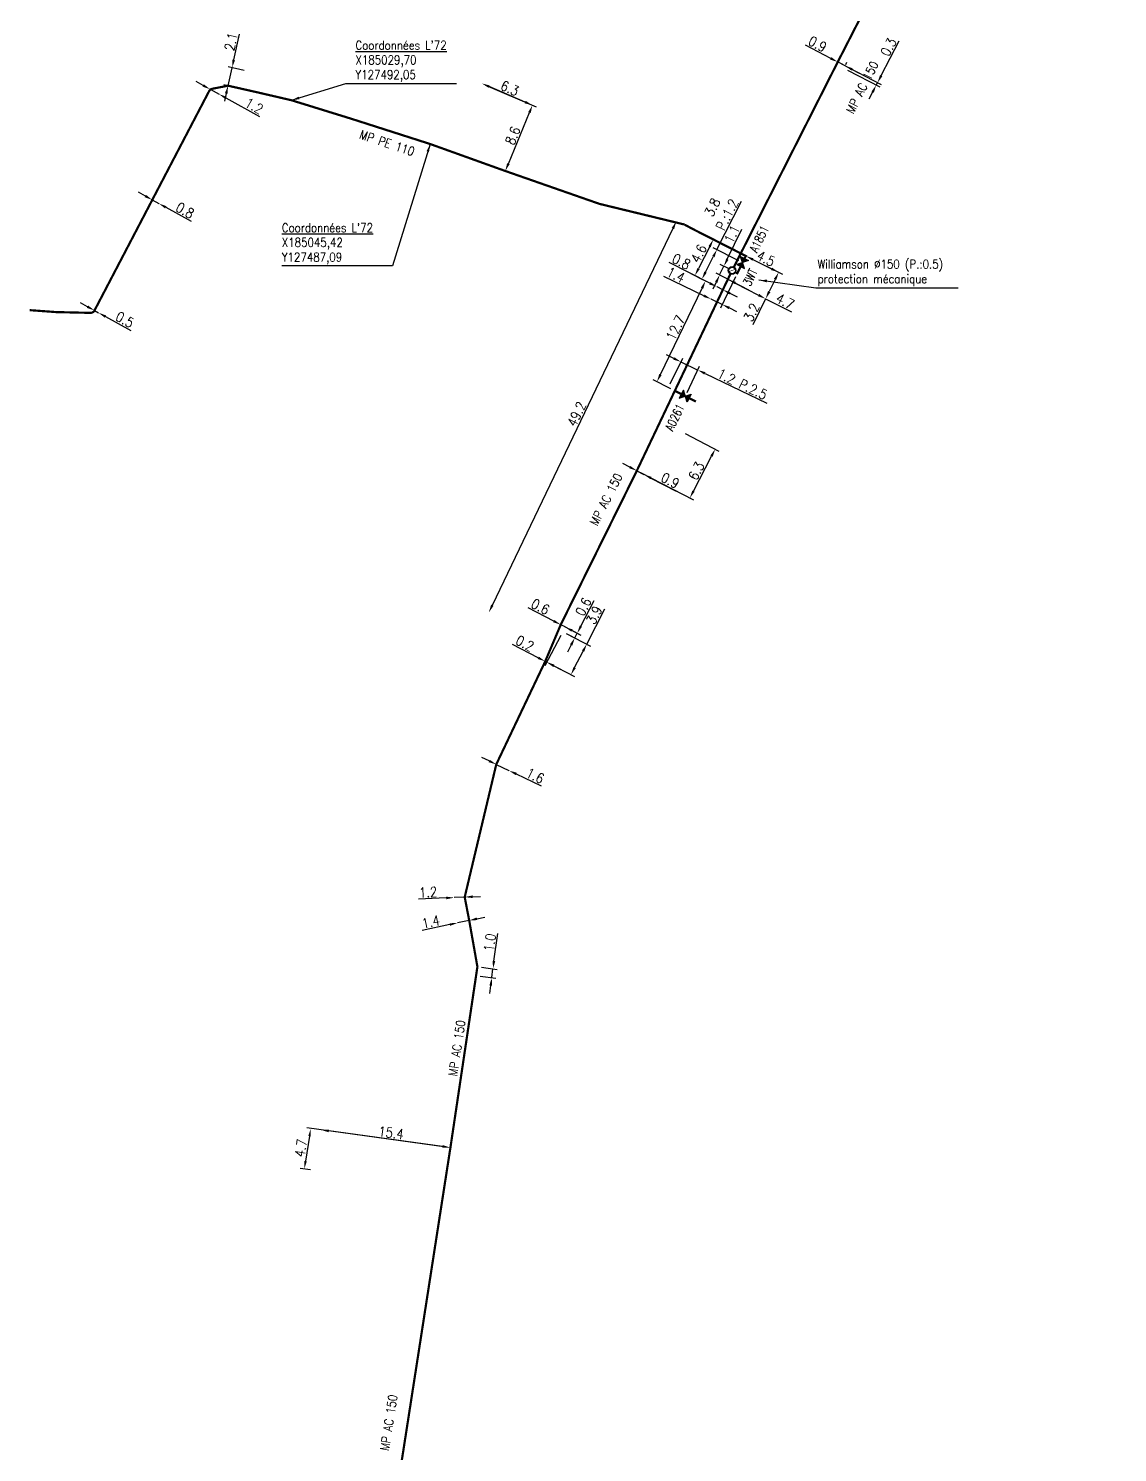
# Model space of a CAD drawing. Header units: millimetres. Extents: x 185000 to 186005, y 127000 to 128000.
# Drawn here: x 184999.9 to 185123.4, y 127338.7 to 127500.2 of the extents above; entities that cross this region are included whole.
import ezdxf
from ezdxf.enums import TextEntityAlignment as Align

# ---------------------------------------------------------------- set-up
doc = ezdxf.new("R2010")
doc.units = ezdxf.units.MM
doc.header["$PDMODE"] = 34
doc.layers.get('0').update_dxf_attribs({"linetype": 'CONTINUOUS'})
doc.layers.get('DEFPOINTS').update_dxf_attribs({"linetype": 'CONTINUOUS'})
for name, color, linetype in [('G_120', 4, 'CONTINUOUS'), ('G_300', 7, 'CONTINUOUS'), ('G_330', 7, 'CONTINUOUS')]:
    doc.layers.add(name, color=color, linetype=linetype)
doc.styles.add('G_ROMANS', font='ROMANS.SHX', dxfattribs={"width": 0.75})
doc.styles.get("Standard").update_dxf_attribs({"font": 'romans.shx', "width": 0.85})
doc.linetypes.add('G_TYPB_AP', pattern='A,5,-0.3,["o",Standard,S=1.5,R=0,X=0,Y=-0.5],-1.65', length=6.95)
doc.linetypes.add('G_TYPB_PE', pattern='A,5,-0.3,["o",Standard,S=1.5,R=0,X=0,Y=-0.5],-1.65', length=6.95)
doc.dimstyles.get("Standard").update_dxf_attribs({"dimtxt": 1.5, "dimasz": 1.2, "dimexe": 0.625, "dimexo": 0.625, "dimgap": 0.25, "dimtad": 1, "dimdec": 1, "dimzin": 0, "dimdsep": 46, "dimtxsty": 'Standard', "dimcen": -0.5, "dimadec": 0, "dimazin": 0, "dimtfac": 1, "dimtdec": 1, "dimtmove": 0, "dimatfit": 3, "dimfxl": 0, "dimtolj": 1, "dimtzin": 0, "dimarcsym": 0})

# ---------------------------------------------------------------- blocks, each defined once
blk = doc.blocks.new('*D247')
at = {"layer": 'DEFPOINTS', "color": 0, "linetype": 'Continuous', "transparency": 16777216}
for p in [(185007.36, 127468.21), (185007.82, 127467.95), (185007.82, 127467.95)]:
    blk.add_point(p, dxfattribs=at)
at = {"layer": 'G_120', "color": 0, "linetype": 'Continuous', "lineweight": -2, "transparency": 16777216}
for p, q in [((185006.57, 127468.64), (185005.78, 127469.08)), ((185007.36, 127468.21), (185007.82, 127467.95)), ((185008.6, 127467.52), (185011.48, 127465.93))]:
    blk.add_line(p, q, dxfattribs=at)
at = {"layer": 'G_120', "color": 0, "linetype": 'Continuous', "transparency": 16777216}
for points in [[(185006.64, 127468.77), (185006.5, 127468.51), (185007.36, 127468.21)], [(185008.68, 127467.65), (185008.53, 127467.39), (185007.82, 127467.95)]]:
    blk.add_solid(points, dxfattribs=at)
at = {"layer": 'G_120', "color": 0, "linetype": 'Continuous', "transparency": 16777216, "insert": (185010.8, 127467.17), "char_height": 1.125, "attachment_point": 5, "rotation": 331.1256}
blk.add_mtext('\\A1;0.5', dxfattribs=at)
blk = doc.blocks.new('*D248')
at = {"layer": 'DEFPOINTS', "color": 0, "linetype": 'Continuous', "transparency": 16777216}
for p in [(185020.47, 127493.3), (185021.49, 127492.74), (185021.49, 127492.74)]:
    blk.add_point(p, dxfattribs=at)
at = {"layer": 'G_120', "color": 0, "linetype": 'Continuous', "lineweight": -2, "transparency": 16777216}
for p, q in [((185019.68, 127493.73), (185018.9, 127494.17)), ((185020.47, 127493.3), (185021.49, 127492.74)), ((185022.27, 127492.31), (185026.08, 127490.21))]:
    blk.add_line(p, q, dxfattribs=at)
at = {"layer": 'G_120', "color": 0, "linetype": 'Continuous', "transparency": 16777216}
for points in [[(185019.76, 127493.86), (185019.61, 127493.6), (185020.47, 127493.3)], [(185022.35, 127492.44), (185022.2, 127492.17), (185021.49, 127492.74)]]:
    blk.add_solid(points, dxfattribs=at)
at = {"layer": 'G_120', "color": 0, "linetype": 'Continuous', "transparency": 16777216, "insert": (185025.46, 127491.41), "char_height": 1.125, "attachment_point": 5, "rotation": 331.1256}
blk.add_mtext('\\A1;1.2', dxfattribs=at)
blk = doc.blocks.new('*D249')
at = {"layer": 'DEFPOINTS', "color": 0, "linetype": 'Continuous', "transparency": 16777216}
for p in [(185013.91, 127480.75), (185014.65, 127480.35), (185014.65, 127480.35)]:
    blk.add_point(p, dxfattribs=at)
at = {"layer": 'G_120', "color": 0, "linetype": 'Continuous', "lineweight": -2, "transparency": 16777216}
for p, q in [((185013.13, 127481.19), (185012.34, 127481.62)), ((185013.91, 127480.75), (185014.65, 127480.35)), ((185015.44, 127479.91), (185018.31, 127478.33))]:
    blk.add_line(p, q, dxfattribs=at)
at = {"layer": 'G_120', "color": 0, "linetype": 'Continuous', "transparency": 16777216}
for points in [[(185013.2, 127481.32), (185013.05, 127481.06), (185013.91, 127480.75)], [(185015.51, 127480.04), (185015.37, 127479.78), (185014.65, 127480.35)]]:
    blk.add_solid(points, dxfattribs=at)
at = {"layer": 'G_120', "color": 0, "linetype": 'Continuous', "transparency": 16777216, "insert": (185017.63, 127479.56), "char_height": 1.125, "attachment_point": 5, "rotation": 331.1256}
blk.add_mtext('\\A1;0.8', dxfattribs=at)
blk = doc.blocks.new('*D250')
at = {"layer": 'DEFPOINTS', "color": 0, "linetype": 'Continuous', "transparency": 16777216}
for p in [(185073.91, 127454.47), (185077.74, 127452.49), (185068.86, 127450.04)]:
    blk.add_point(p, dxfattribs=at)
at = {"layer": 'G_120', "color": 0, "linetype": 'Continuous', "lineweight": -2, "transparency": 16777216}
for p, q in [((185074.32, 127454.25), (185078.15, 127452.27)), ((185075.28, 127447.73), (185077.32, 127451.69)), ((185069.28, 127449.82), (185075.28, 127446.72))]:
    blk.add_line(p, q, dxfattribs=at)
at = {"layer": 'G_120', "color": 0, "linetype": 'Continuous', "transparency": 16777216}
for points in [[(185077.19, 127451.76), (185077.46, 127451.62), (185077.74, 127452.49)], [(185075.15, 127447.8), (185075.41, 127447.67), (185074.87, 127446.94)]]:
    blk.add_solid(points, dxfattribs=at)
at = {"layer": 'G_120', "color": 0, "linetype": 'Continuous', "transparency": 16777216, "insert": (185075.61, 127450.01), "char_height": 1.125, "attachment_point": 5, "rotation": 62.6708}
blk.add_mtext('\\A1;6.3', dxfattribs=at)
blk = doc.blocks.new('*D251')
at = {"layer": 'DEFPOINTS', "color": 0, "linetype": 'Continuous', "transparency": 16777216}
for p in [(185068.86, 127450.04), (185069.66, 127449.62), (185069.66, 127449.62)]:
    blk.add_point(p, dxfattribs=at)
at = {"layer": 'G_120', "color": 0, "linetype": 'Continuous', "lineweight": -2, "transparency": 16777216}
for p, q in [((185068.06, 127450.45), (185067.26, 127450.86)), ((185068.86, 127450.04), (185069.66, 127449.62)), ((185070.46, 127449.21), (185073.33, 127447.73))]:
    blk.add_line(p, q, dxfattribs=at)
at = {"layer": 'G_120', "color": 0, "linetype": 'Continuous', "transparency": 16777216}
for points in [[(185068.13, 127450.58), (185067.99, 127450.32), (185068.86, 127450.04)], [(185070.53, 127449.34), (185070.39, 127449.08), (185069.66, 127449.62)]]:
    blk.add_solid(points, dxfattribs=at)
at = {"layer": 'G_120', "color": 0, "linetype": 'Continuous', "transparency": 16777216, "insert": (185072.64, 127448.93), "char_height": 1.125, "attachment_point": 5, "rotation": 332.6708}
blk.add_mtext('\\A1;0.9', dxfattribs=at)
blk = doc.blocks.new('*D252')
at = {"layer": 'DEFPOINTS', "color": 0, "linetype": 'Continuous', "transparency": 16777216}
for p in [(185060.23, 127432.58), (185060.44, 127431.79), (185061.82, 127431.08)]:
    blk.add_point(p, dxfattribs=at)
at = {"layer": 'G_120', "color": 0, "linetype": 'Continuous', "lineweight": -2, "transparency": 16777216}
for p, q in [((185062.51, 127432.41), (185064.01, 127435.33)), ((185060.65, 127432.36), (185062.51, 127431.4)), ((185060.86, 127431.58), (185062.24, 127430.86)), ((185061.41, 127430.28), (185060.99, 127429.48)), ((185061.82, 127431.08), (185062.1, 127431.61))]:
    blk.add_line(p, q, dxfattribs=at)
at = {"layer": 'G_120', "color": 0, "linetype": 'Continuous', "transparency": 16777216}
for points in [[(185062.38, 127432.48), (185062.64, 127432.34), (185062.1, 127431.61)], [(185061.27, 127430.35), (185061.54, 127430.21), (185061.82, 127431.08)]]:
    blk.add_solid(points, dxfattribs=at)
at = {"layer": 'G_120', "color": 0, "linetype": 'Continuous', "transparency": 16777216, "insert": (185062.8, 127434.61), "char_height": 1.125, "attachment_point": 5, "rotation": 62.6648}
blk.add_mtext('\\A1;0.6', dxfattribs=at)
blk = doc.blocks.new('*D253')
at = {"layer": 'DEFPOINTS', "color": 0, "linetype": 'Continuous', "transparency": 16777216}
for p in [(185060.23, 127432.58), (185060.72, 127432.32), (185060.72, 127432.32)]:
    blk.add_point(p, dxfattribs=at)
at = {"layer": 'G_120', "color": 0, "linetype": 'Continuous', "lineweight": -2, "transparency": 16777216}
for p, q in [((185059.43, 127432.99), (185056.52, 127434.5)), ((185060.72, 127432.32), (185060.23, 127432.58)), ((185061.52, 127431.91), (185062.32, 127431.5))]:
    blk.add_line(p, q, dxfattribs=at)
at = {"layer": 'G_120', "color": 0, "linetype": 'Continuous', "transparency": 16777216}
for points in [[(185059.5, 127433.12), (185059.36, 127432.86), (185060.23, 127432.58)], [(185061.59, 127432.04), (185061.45, 127431.78), (185060.72, 127432.32)]]:
    blk.add_solid(points, dxfattribs=at)
at = {"layer": 'G_120', "color": 0, "linetype": 'Continuous', "transparency": 16777216, "insert": (185057.92, 127434.62), "char_height": 1.125, "attachment_point": 5, "rotation": 332.6648}
blk.add_mtext('\\A1;0.6', dxfattribs=at)
blk = doc.blocks.new('*D254')
at = {"layer": 'DEFPOINTS', "color": 0, "linetype": 'Continuous', "transparency": 16777216}
for p in [(185024.77, 127495.33), (185022.5, 127493.7), (185024.32, 127493.29)]:
    blk.add_point(p, dxfattribs=at)
at = {"layer": 'G_120', "color": 0, "linetype": 'Continuous', "lineweight": -2, "transparency": 16777216}
for p, q in [((185023.15, 127496.62), (185023.81, 127499.55)), ((185024.32, 127495.44), (185022.5, 127495.85)), ((185022.5, 127493.7), (185022.96, 127495.74)), ((185023.86, 127493.39), (185022.04, 127493.8)), ((185022.3, 127492.82), (185022.1, 127491.94))]:
    blk.add_line(p, q, dxfattribs=at)
at = {"layer": 'G_120', "color": 0, "linetype": 'Continuous', "transparency": 16777216}
for points in [[(185023.01, 127496.65), (185023.3, 127496.59), (185022.96, 127495.74)], [(185022.15, 127492.85), (185022.45, 127492.79), (185022.5, 127493.7)]]:
    blk.add_solid(points, dxfattribs=at)
at = {"layer": 'G_120', "color": 0, "linetype": 'Continuous', "transparency": 16777216, "insert": (185022.85, 127498.69), "char_height": 1.125, "attachment_point": 5, "rotation": 77.344}
blk.add_mtext('\\A1;2.1', dxfattribs=at)
blk = doc.blocks.new('*D255')
at = {"layer": 'DEFPOINTS', "color": 0, "linetype": 'Continuous', "transparency": 16777216}
for p in [(185073.34, 127478.33), (185052.07, 127433.96), (185052.07, 127433.96)]:
    blk.add_point(p, dxfattribs=at)
at = {"layer": 'G_120', "color": 0, "linetype": 'Continuous', "lineweight": -2, "transparency": 16777216}
blk.add_line((185072.95, 127477.52), (185052.46, 127434.77), dxfattribs=at)
at = {"layer": 'G_120', "color": 0, "linetype": 'Continuous', "transparency": 16777216}
for points in [[(185072.82, 127477.58), (185073.09, 127477.45), (185073.34, 127478.33)], [(185052.33, 127434.84), (185052.6, 127434.71), (185052.07, 127433.96)]]:
    blk.add_solid(points, dxfattribs=at)
at = {"layer": 'G_120', "color": 0, "linetype": 'Continuous', "transparency": 16777216, "insert": (185062.03, 127456.47), "char_height": 1.125, "attachment_point": 5, "rotation": 64.3886}
blk.add_mtext('\\A1;49.2', dxfattribs=at)
blk = doc.blocks.new('*D256')
at = {"layer": 'DEFPOINTS', "color": 0, "linetype": 'Continuous', "transparency": 16777216}
for p in [(185079.22, 127471.73), (185083.46, 127469.54), (185083.46, 127469.54)]:
    blk.add_point(p, dxfattribs=at)
at = {"layer": 'G_120', "color": 0, "linetype": 'Continuous', "lineweight": -2, "transparency": 16777216}
for p, q in [((185079.42, 127472.16), (185079.42, 127472.16)), ((185080.02, 127471.32), (185082.66, 127469.96)), ((185083.46, 127469.54), (185086.38, 127468.04))]:
    blk.add_line(p, q, dxfattribs=at)
at = {"layer": 'G_120', "color": 0, "linetype": 'Continuous', "transparency": 16777216}
for points in [[(185080.09, 127471.45), (185079.96, 127471.19), (185079.22, 127471.73)], [(185082.73, 127470.09), (185082.59, 127469.82), (185083.46, 127469.54)]]:
    blk.add_solid(points, dxfattribs=at)
at = {"layer": 'G_120', "color": 0, "linetype": 'Continuous', "transparency": 16777216, "insert": (185085.66, 127469.25), "char_height": 1.125, "attachment_point": 5, "rotation": 332.6708}
blk.add_mtext('\\A1;4.7', dxfattribs=at)
blk = doc.blocks.new('*D257')
at = {"layer": 'DEFPOINTS', "color": 0, "linetype": 'Continuous', "transparency": 16777216}
for p in [(185051.28, 127493.96), (185057.02, 127491.48), (185053.94, 127484.03)]:
    blk.add_point(p, dxfattribs=at)
at = {"layer": 'G_120', "color": 0, "linetype": 'Continuous', "lineweight": -2, "transparency": 16777216}
for p, q in [((185051.71, 127493.78), (185057.45, 127491.3)), ((185054.29, 127484.86), (185056.68, 127490.65))]:
    blk.add_line(p, q, dxfattribs=at)
at = {"layer": 'G_120', "color": 0, "linetype": 'Continuous', "transparency": 16777216}
for points in [[(185056.54, 127490.71), (185056.82, 127490.6), (185057.02, 127491.48)], [(185054.15, 127484.91), (185054.43, 127484.8), (185053.94, 127484.03)]]:
    blk.add_solid(points, dxfattribs=at)
at = {"layer": 'G_120', "color": 0, "linetype": 'Continuous', "transparency": 16777216, "insert": (185054.79, 127488.04), "char_height": 1.125, "attachment_point": 5, "rotation": 67.5653}
blk.add_mtext('\\A1;8.6', dxfattribs=at)
blk = doc.blocks.new('*D258')
at = {"layer": 'DEFPOINTS', "color": 0, "linetype": 'Continuous', "transparency": 16777216}
for p in [(185051.28, 127493.96), (185051.28, 127493.96), (185057.02, 127491.48)]:
    blk.add_point(p, dxfattribs=at)
at = {"layer": 'G_120', "color": 0, "linetype": 'Continuous', "lineweight": -2, "transparency": 16777216}
blk.add_line((185056.2, 127491.84), (185052.1, 127493.61), dxfattribs=at)
at = {"layer": 'G_120', "color": 0, "linetype": 'Continuous', "transparency": 16777216}
for points in [[(185052.16, 127493.74), (185052.04, 127493.47), (185051.28, 127493.96)], [(185056.26, 127491.98), (185056.14, 127491.7), (185057.02, 127491.48)]]:
    blk.add_solid(points, dxfattribs=at)
at = {"layer": 'G_120', "color": 0, "linetype": 'Continuous', "transparency": 16777216, "insert": (185054.45, 127493.41), "char_height": 1.125, "attachment_point": 5, "rotation": 336.6759}
blk.add_mtext('\\A1;6.3', dxfattribs=at)
blk = doc.blocks.new('*D259')
at = {"layer": 'DEFPOINTS', "color": 0, "linetype": 'Continuous', "transparency": 16777216}
for p in [(185081.22, 127474.39), (185083.46, 127469.54), (185083.46, 127469.54)]:
    blk.add_point(p, dxfattribs=at)
at = {"layer": 'G_120', "color": 0, "linetype": 'Continuous', "lineweight": -2, "transparency": 16777216}
for p, q in [((185081.64, 127474.18), (185085.37, 127472.34)), ((185084.55, 127471.74), (185083.86, 127470.35)), ((185083.46, 127469.54), (185082.01, 127466.6)), ((185083.88, 127469.34), (185083.88, 127469.34))]:
    blk.add_line(p, q, dxfattribs=at)
at = {"layer": 'G_120', "color": 0, "linetype": 'Continuous', "transparency": 16777216}
for points in [[(185084.41, 127471.81), (185084.68, 127471.68), (185084.95, 127472.55)], [(185083.73, 127470.42), (185084, 127470.28), (185083.46, 127469.54)]]:
    blk.add_solid(points, dxfattribs=at)
at = {"layer": 'G_120', "color": 0, "linetype": 'Continuous', "transparency": 16777216, "insert": (185081.87, 127468), "char_height": 1.125, "attachment_point": 5, "rotation": 63.7298}
blk.add_mtext('\\A1;3.2', dxfattribs=at)
blk = doc.blocks.new('*D260')
at = {"layer": 'DEFPOINTS', "color": 0, "linetype": 'Continuous', "transparency": 16777216}
for p in [(185076.64, 127471.55), (185077.62, 127471.06), (185073.14, 127459.12)]:
    blk.add_point(p, dxfattribs=at)
at = {"layer": 'G_120', "color": 0, "linetype": 'Continuous', "lineweight": -2, "transparency": 16777216}
for p, q in [((185071.53, 127460.94), (185076.25, 127470.74)), ((185077.2, 127471.27), (185076.22, 127471.76)), ((185072.72, 127459.34), (185070.72, 127460.34))]:
    blk.add_line(p, q, dxfattribs=at)
at = {"layer": 'G_120', "color": 0, "linetype": 'Continuous', "transparency": 16777216}
for points in [[(185076.12, 127470.81), (185076.39, 127470.68), (185076.64, 127471.55)], [(185071.4, 127461.01), (185071.67, 127460.88), (185071.14, 127460.13)]]:
    blk.add_solid(points, dxfattribs=at)
at = {"layer": 'G_120', "color": 0, "linetype": 'Continuous', "transparency": 16777216, "insert": (185073.25, 127466.25), "char_height": 1.125, "attachment_point": 5, "rotation": 64.2807}
blk.add_mtext('\\A1;12.7', dxfattribs=at)
blk = doc.blocks.new('*D261')
at = {"layer": 'DEFPOINTS', "color": 0, "transparency": 16777216}
for p in [(185073.85, 127462.39), (185072.44, 127459.46), (185074.35, 127458.5)]:
    blk.add_point(p, dxfattribs=at)
at = {"layer": 'G_300', "color": 0, "lineweight": -2, "transparency": 16777216}
for p, q in [((185073.04, 127462.78), (185072.23, 127463.17)), ((185072.65, 127459.88), (185074.06, 127462.81)), ((185073.85, 127462.39), (185075.77, 127461.46)), ((185074.55, 127458.92), (185075.98, 127461.88)), ((185076.59, 127461.07), (185083.6, 127457.69))]:
    blk.add_line(p, q, dxfattribs=at)
at = {"layer": 'G_300', "color": 0, "transparency": 16777216}
for points in [[(185073.11, 127462.91), (185072.98, 127462.64), (185073.85, 127462.39)], [(185076.65, 127461.21), (185076.52, 127460.94), (185075.77, 127461.46)]]:
    blk.add_solid(points, dxfattribs=at)
at = {"layer": 'G_300', "color": 0, "transparency": 16777216, "insert": (185080.82, 127459.86), "char_height": 1.125, "attachment_point": 5, "rotation": 334.2807}
blk.add_mtext('\\A1;1.2 P.2.5', dxfattribs=at)
blk = doc.blocks.new('G_300_04')
at = {"linetype": 'Continuous'}
h = blk.add_hatch(color=0, dxfattribs=at)
h.paths.add_polyline_path([(-0.5, 0.5), (-0.5, -0.5), (0, 0)])
h.paths.add_polyline_path([(0.5, 0.5), (0, 0), (0.5, -0.5)])
at = {"color": 0, "linetype": 'Continuous', "flags": 128}
blk.add_lwpolyline([(-0.5, -0.5), (0.5, 0.5), (0.5, -0.5), (-0.5, 0.5)], close=True, dxfattribs=at)
at = {"color": 0, "linetype": 'Continuous', "width": 0.75}
blk.add_attdef('NUM', text='', height=1, dxfattribs=at).set_placement((0, 1.78), align=Align.MIDDLE_CENTER)
at = {"color": 0, "linetype": 'Continuous', "width": 0.75, "flags": 3}
for tag, p in [('DEF_LEG', (0, -5)), ('DEF_COUP', (0, -7.5)), ('DEF_TYPE', (0, -10))]:
    blk.add_attdef(tag, text='', height=1.2, dxfattribs=at).set_placement(p, align=Align.MIDDLE)
blk = doc.blocks.new('*D287')
at = {"layer": 'DEFPOINTS', "color": 0, "linetype": 'Continuous', "transparency": 16777216}
for p in [(185077.95, 127470.89), (185077.95, 127470.89), (185078.61, 127470.56)]:
    blk.add_point(p, dxfattribs=at)
at = {"layer": 'G_120', "color": 0, "linetype": 'Continuous', "lineweight": -2, "transparency": 16777216}
for p, q in [((185077.15, 127471.3), (185072.51, 127473.64)), ((185078.61, 127470.56), (185077.95, 127470.89)), ((185079.41, 127470.16), (185080.22, 127469.75))]:
    blk.add_line(p, q, dxfattribs=at)
at = {"layer": 'G_120', "color": 0, "linetype": 'Continuous', "transparency": 16777216}
for points in [[(185077.21, 127471.43), (185077.08, 127471.16), (185077.95, 127470.89)], [(185079.48, 127470.29), (185079.35, 127470.02), (185078.61, 127470.56)]]:
    blk.add_solid(points, dxfattribs=at)
at = {"layer": 'G_120', "color": 0, "linetype": 'Continuous', "transparency": 16777216, "insert": (185073.9, 127473.77), "char_height": 1.125, "attachment_point": 5, "rotation": 333.2491}
blk.add_mtext('\\A1;0.8', dxfattribs=at)
blk = doc.blocks.new('*D288')
at = {"layer": 'DEFPOINTS', "color": 0, "linetype": 'Continuous', "transparency": 16777216}
for p in [(185080.25, 127472.44), (185077.28, 127469.5), (185077.28, 127469.5)]:
    blk.add_point(p, dxfattribs=at)
at = {"layer": 'G_120', "color": 0, "linetype": 'Continuous', "lineweight": -2, "transparency": 16777216}
for p, q in [((185076.47, 127469.89), (185071.93, 127472.07)), ((185080.05, 127472.02), (185078.33, 127468.47)), ((185078.54, 127468.89), (185077.28, 127469.5)), ((185079.35, 127468.5), (185080.16, 127468.11))]:
    blk.add_line(p, q, dxfattribs=at)
at = {"layer": 'G_120', "color": 0, "linetype": 'Continuous', "transparency": 16777216}
for points in [[(185076.53, 127470.02), (185076.4, 127469.75), (185077.28, 127469.5)], [(185079.41, 127468.63), (185079.28, 127468.36), (185078.54, 127468.89)]]:
    blk.add_solid(points, dxfattribs=at)
at = {"layer": 'G_120', "color": 0, "linetype": 'Continuous', "transparency": 16777216, "insert": (185073.29, 127472.25), "char_height": 1.125, "attachment_point": 5, "rotation": 334.2804}
blk.add_mtext('\\A1;1.4', dxfattribs=at)
blk = doc.blocks.new('*D289')
at = {"layer": 'DEFPOINTS', "color": 0, "linetype": 'Continuous', "transparency": 16777216}
for p in [(185081.22, 127474.39), (185084.94, 127472.54), (185084.94, 127472.54)]:
    blk.add_point(p, dxfattribs=at)
at = {"layer": 'G_120', "color": 0, "linetype": 'Continuous', "lineweight": -2, "transparency": 16777216}
blk.add_line((185082.02, 127473.99), (185084.13, 127472.94), dxfattribs=at)
at = {"layer": 'G_120', "color": 0, "linetype": 'Continuous', "transparency": 16777216}
for points in [[(185082.09, 127474.12), (185081.95, 127473.86), (185081.22, 127474.39)], [(185084.2, 127473.07), (185084.07, 127472.8), (185084.94, 127472.54)]]:
    blk.add_solid(points, dxfattribs=at)
at = {"layer": 'G_120', "color": 0, "linetype": 'Continuous', "transparency": 16777216, "insert": (185083.49, 127474.1), "char_height": 1.125, "attachment_point": 5, "rotation": 333.5528}
blk.add_mtext('\\A1;4.5', dxfattribs=at)
blk = doc.blocks.new('*D290')
at = {"layer": 'DEFPOINTS', "color": 0, "transparency": 16777216}
for p in [(185078.25, 127472.24), (185079.66, 127472.75), (185081.98, 127470.31)]:
    blk.add_point(p, dxfattribs=at)
at = {"layer": 'G_330', "color": 0, "lineweight": -2, "transparency": 16777216}
for p, q in [((185079.12, 127474.04), (185080.76, 127477.43)), ((185081.56, 127470.53), (185077.84, 127472.45)), ((185078.25, 127472.24), (185078.73, 127473.23)), ((185079.24, 127472.96), (185078.31, 127473.44)), ((185077.86, 127471.42), (185077.47, 127470.61))]:
    blk.add_line(p, q, dxfattribs=at)
at = {"layer": 'G_330', "color": 0, "transparency": 16777216}
for points in [[(185078.99, 127474.1), (185079.26, 127473.97), (185078.73, 127473.23)], [(185077.73, 127471.49), (185078, 127471.36), (185078.25, 127472.24)]]:
    blk.add_solid(points, dxfattribs=at)
at = {"layer": 'G_330', "color": 0, "transparency": 16777216, "insert": (185079.65, 127476.87), "char_height": 1.125, "attachment_point": 5, "rotation": 64.2807}
blk.add_mtext('\\A1;1.1', dxfattribs=at)
blk = doc.blocks.new('G_330_14')
at = {"linetype": 'Continuous'}
h = blk.add_hatch(color=0, dxfattribs=at)
h.paths.add_polyline_path([(-0.44, 0, 1), (0.44, 0, 1)])
h.paths.add_polyline_path([(0.38, 0, 1), (-0.38, 0, 1)], flags=16)
at = {"color": 0, "linetype": 'Continuous', "const_width": 0.0625, "flags": 128}
blk.add_lwpolyline([(0.3, -0.3), (-0.3, 0.3)], dxfattribs=at)
at = {"color": 0, "linetype": 'Continuous'}
for radius in [0.438, 0.375]:
    blk.add_circle((0, 0), radius, dxfattribs=at)
at = {"color": 0, "linetype": 'Continuous', "width": 0.75}
blk.add_attdef('3WT', text='', height=1, dxfattribs=at).set_placement((0, 2.15), align=Align.MIDDLE)
at = {"color": 0, "linetype": 'Continuous', "width": 0.75, "flags": 3}
for tag, p in [('DEF_LEG', (0, -5)), ('DEF_COUP', (0, -7.5)), ('DEF_TYPE', (0, -10))]:
    blk.add_attdef(tag, text='', height=1.2, dxfattribs=at).set_placement(p, align=Align.MIDDLE)
blk = doc.blocks.new('*D371')
at = {"layer": 'DEFPOINTS', "color": 0, "linetype": 'Continuous', "ltscale": 0.5, "transparency": 16777216}
for p in [(185079.71, 127475.16), (185075.44, 127472.16), (185077.62, 127471.06)]:
    blk.add_point(p, dxfattribs=at)
at = {"layer": 'G_120', "color": 0, "linetype": 'Continuous', "lineweight": -2, "ltscale": 0.5, "transparency": 16777216}
for p, q in [((185077.12, 127475.46), (185075.85, 127472.96)), ((185079.29, 127475.37), (185077.11, 127476.47)), ((185077.21, 127471.27), (185075.02, 127472.37))]:
    blk.add_line(p, q, dxfattribs=at)
at = {"layer": 'G_120', "color": 0, "linetype": 'Continuous', "ltscale": 0.5, "transparency": 16777216}
for points in [[(185076.98, 127475.52), (185077.25, 127475.39), (185077.53, 127476.26)], [(185075.72, 127473.03), (185075.98, 127472.89), (185075.44, 127472.16)]]:
    blk.add_solid(points, dxfattribs=at)
at = {"layer": 'G_120', "color": 0, "linetype": 'Continuous', "ltscale": 0.5, "transparency": 16777216, "insert": (185075.88, 127474.67), "char_height": 1.125, "attachment_point": 5, "rotation": 63.0797}
blk.add_mtext('\\A1;4.6', dxfattribs=at)
blk = doc.blocks.new('*D372')
at = {"layer": 'DEFPOINTS', "color": 0, "transparency": 16777216}
for p in [(185080.85, 127473.65), (185076.24, 127471.75), (185077.62, 127471.06)]:
    blk.add_point(p, dxfattribs=at)
at = {"layer": 'G_300', "color": 0, "lineweight": -2, "transparency": 16777216}
for p, q in [((185077.94, 127475.12), (185080.71, 127480.62)), ((185076.65, 127472.56), (185077.53, 127474.31)), ((185080.43, 127473.86), (185077.52, 127475.33)), ((185077.21, 127471.27), (185075.83, 127471.97))]:
    blk.add_line(p, q, dxfattribs=at)
at = {"layer": 'G_300', "color": 0, "transparency": 16777216}
for points in [[(185077.4, 127474.38), (185077.67, 127474.25), (185077.94, 127475.12)], [(185076.51, 127472.63), (185076.78, 127472.49), (185076.24, 127471.75)]]:
    blk.add_solid(points, dxfattribs=at)
at = {"layer": 'G_300', "color": 0, "transparency": 16777216, "insert": (185078.26, 127479.5), "char_height": 1.125, "attachment_point": 5, "rotation": 63.2491}
blk.add_mtext('\\A1;3.8\\PP.:1.2', dxfattribs=at)
blk = doc.blocks.new('*D373')
at = {"layer": 'DEFPOINTS', "color": 0, "linetype": 'Continuous', "ltscale": 0.5, "transparency": 16777216}
for p in [(185060.44, 127431.79), (185063.18, 127430.38), (185058.47, 127428.42)]:
    blk.add_point(p, dxfattribs=at)
at = {"layer": 'G_120', "color": 0, "linetype": 'Continuous', "lineweight": -2, "ltscale": 0.5, "transparency": 16777216}
for p, q in [((185063.18, 127430.38), (185065.24, 127434.37)), ((185060.86, 127431.58), (185063.59, 127430.16)), ((185061.8, 127427.71), (185062.76, 127429.58)), ((185058.89, 127428.2), (185061.8, 127426.7))]:
    blk.add_line(p, q, dxfattribs=at)
at = {"layer": 'G_120', "color": 0, "linetype": 'Continuous', "ltscale": 0.5, "transparency": 16777216}
for points in [[(185062.63, 127429.65), (185062.9, 127429.51), (185063.18, 127430.38)], [(185061.67, 127427.78), (185061.93, 127427.64), (185061.39, 127426.91)]]:
    blk.add_solid(points, dxfattribs=at)
at = {"layer": 'G_120', "color": 0, "linetype": 'Continuous', "ltscale": 0.5, "transparency": 16777216, "insert": (185064.03, 127433.67), "char_height": 1.125, "attachment_point": 5, "rotation": 62.6708}
blk.add_mtext('\\A1;3.9', dxfattribs=at)
blk = doc.blocks.new('*D374')
at = {"layer": 'DEFPOINTS', "color": 0, "linetype": 'Continuous', "ltscale": 0.5, "transparency": 16777216}
for p in [(185060.44, 127431.79), (185058.47, 127428.42), (185058.65, 127428.33)]:
    blk.add_point(p, dxfattribs=at)
at = {"layer": 'G_120', "color": 0, "linetype": 'Continuous', "lineweight": -2, "ltscale": 0.5, "transparency": 16777216}
for p, q in [((185057.67, 127428.83), (185054.76, 127430.34)), ((185060.23, 127431.37), (185058.44, 127427.91)), ((185058.65, 127428.33), (185058.47, 127428.42)), ((185059.45, 127427.91), (185060.25, 127427.5))]:
    blk.add_line(p, q, dxfattribs=at)
at = {"layer": 'G_120', "color": 0, "linetype": 'Continuous', "ltscale": 0.5, "transparency": 16777216}
for points in [[(185057.74, 127428.96), (185057.61, 127428.7), (185058.47, 127428.42)], [(185059.52, 127428.05), (185059.38, 127427.78), (185058.65, 127428.33)]]:
    blk.add_solid(points, dxfattribs=at)
at = {"layer": 'G_120', "color": 0, "linetype": 'Continuous', "ltscale": 0.5, "transparency": 16777216, "insert": (185056.16, 127430.46), "char_height": 1.125, "attachment_point": 5, "rotation": 332.6708}
blk.add_mtext('\\A1;0.2', dxfattribs=at)
blk = doc.blocks.new('*D375')
at = {"layer": 'DEFPOINTS', "color": 0, "linetype": 'Continuous', "ltscale": 0.5, "transparency": 16777216}
for p in [(185052.92, 127416.74), (185054.36, 127416.04), (185054.36, 127416.04)]:
    blk.add_point(p, dxfattribs=at)
at = {"layer": 'G_120', "color": 0, "linetype": 'Continuous', "lineweight": -2, "ltscale": 0.5, "transparency": 16777216}
for p, q in [((185052.11, 127417.13), (185051.3, 127417.52)), ((185052.92, 127416.74), (185054.36, 127416.04)), ((185055.18, 127415.65), (185058.01, 127414.29))]:
    blk.add_line(p, q, dxfattribs=at)
at = {"layer": 'G_120', "color": 0, "linetype": 'Continuous', "ltscale": 0.5, "transparency": 16777216}
for points in [[(185052.18, 127417.26), (185052.05, 127416.99), (185052.92, 127416.74)], [(185055.24, 127415.79), (185055.11, 127415.52), (185054.36, 127416.04)]]:
    blk.add_solid(points, dxfattribs=at)
at = {"layer": 'G_120', "color": 0, "linetype": 'Continuous', "ltscale": 0.5, "transparency": 16777216, "insert": (185057.32, 127415.45), "char_height": 1.125, "attachment_point": 5, "rotation": 334.2807}
blk.add_mtext('\\A1;1.6', dxfattribs=at)
blk = doc.blocks.new('*D376')
at = {"layer": 'DEFPOINTS', "color": 0, "linetype": 'Continuous', "ltscale": 0.5, "transparency": 16777216}
for p in [(185047.72, 127373.28), (185031.15, 127370.86), (185032.31, 127370.7)]:
    blk.add_point(p, dxfattribs=at)
at = {"layer": 'G_120', "color": 0, "linetype": 'Continuous', "lineweight": -2, "ltscale": 0.5, "transparency": 16777216}
for p, q in [((185047.25, 127373.35), (185031.42, 127375.52)), ((185031.74, 127374.56), (185031.29, 127371.75)), ((185031.85, 127370.77), (185030.68, 127370.93))]:
    blk.add_line(p, q, dxfattribs=at)
at = {"layer": 'G_120', "color": 0, "linetype": 'Continuous', "ltscale": 0.5, "transparency": 16777216}
for points in [[(185031.6, 127374.59), (185031.89, 127374.54), (185031.89, 127375.45)], [(185031.14, 127371.77), (185031.44, 127371.73), (185031.15, 127370.86)]]:
    blk.add_solid(points, dxfattribs=at)
at = {"layer": 'G_120', "color": 0, "linetype": 'Continuous', "ltscale": 0.5, "transparency": 16777216, "insert": (185030.77, 127373.23), "char_height": 1.125, "attachment_point": 5, "rotation": 80.8733}
blk.add_mtext('\\A1;4.7', dxfattribs=at)
blk = doc.blocks.new('*D377')
at = {"layer": 'DEFPOINTS', "color": 0, "linetype": 'Continuous', "ltscale": 0.5, "transparency": 16777216}
for p in [(185033.05, 127375.29), (185033.05, 127375.29), (185047.72, 127373.28)]:
    blk.add_point(p, dxfattribs=at)
at = {"layer": 'G_120', "color": 0, "linetype": 'Continuous', "lineweight": -2, "ltscale": 0.5, "transparency": 16777216}
blk.add_line((185046.83, 127373.41), (185033.94, 127375.17), dxfattribs=at)
at = {"layer": 'G_120', "color": 0, "linetype": 'Continuous', "ltscale": 0.5, "transparency": 16777216}
for points in [[(185033.96, 127375.32), (185033.92, 127375.02), (185033.05, 127375.29)], [(185046.85, 127373.56), (185046.81, 127373.26), (185047.72, 127373.28)]]:
    blk.add_solid(points, dxfattribs=at)
at = {"layer": 'G_120', "color": 0, "linetype": 'Continuous', "ltscale": 0.5, "transparency": 16777216, "insert": (185041, 127374.96), "char_height": 1.125, "attachment_point": 5, "rotation": 352.2001}
blk.add_mtext('\\A1;15.4', dxfattribs=at)
blk = doc.blocks.new('*D380')
at = {"layer": 'DEFPOINTS', "color": 0, "linetype": 'Continuous', "ltscale": 0.5, "transparency": 16777216}
for p in [(185048.53, 127398.76), (185048.53, 127398.76), (185049.85, 127399.04)]:
    blk.add_point(p, dxfattribs=at)
at = {"layer": 'G_120', "color": 0, "linetype": 'Continuous', "lineweight": -2, "ltscale": 0.5, "transparency": 16777216}
for p, q in [((185047.65, 127398.57), (185044.53, 127397.91)), ((185049.85, 127399.04), (185048.53, 127398.76)), ((185050.73, 127399.23), (185051.61, 127399.42))]:
    blk.add_line(p, q, dxfattribs=at)
at = {"layer": 'G_120', "color": 0, "linetype": 'Continuous', "ltscale": 0.5, "transparency": 16777216}
for points in [[(185047.62, 127398.72), (185047.68, 127398.43), (185048.53, 127398.76)], [(185050.7, 127399.38), (185050.76, 127399.08), (185049.85, 127399.04)]]:
    blk.add_solid(points, dxfattribs=at)
at = {"layer": 'G_120', "color": 0, "linetype": 'Continuous', "ltscale": 0.5, "transparency": 16777216, "insert": (185045.49, 127398.88), "char_height": 1.125, "attachment_point": 5, "rotation": 12.0469}
blk.add_mtext('\\A1;1.4', dxfattribs=at)
blk = doc.blocks.new('*D381')
at = {"layer": 'DEFPOINTS', "color": 0, "linetype": 'Continuous', "ltscale": 0.5, "transparency": 16777216}
for p in [(185048.14, 127401.63), (185048.14, 127401.63), (185049.34, 127401.69)]:
    blk.add_point(p, dxfattribs=at)
at = {"layer": 'G_120', "color": 0, "linetype": 'Continuous', "lineweight": -2, "ltscale": 0.5, "transparency": 16777216}
for p, q in [((185047.24, 127401.59), (185044.11, 127401.44)), ((185049.34, 127401.69), (185048.14, 127401.63)), ((185050.24, 127401.73), (185051.14, 127401.77))]:
    blk.add_line(p, q, dxfattribs=at)
at = {"layer": 'G_120', "color": 0, "linetype": 'Continuous', "ltscale": 0.5, "transparency": 16777216}
for points in [[(185047.24, 127401.74), (185047.25, 127401.44), (185048.14, 127401.63)], [(185050.23, 127401.88), (185050.25, 127401.58), (185049.34, 127401.69)]]:
    blk.add_solid(points, dxfattribs=at)
at = {"layer": 'G_120', "color": 0, "linetype": 'Continuous', "ltscale": 0.5, "transparency": 16777216, "insert": (185045.19, 127402.24), "char_height": 1.125, "attachment_point": 5, "rotation": 2.7598}
blk.add_mtext('\\A1;1.2', dxfattribs=at)
blk = doc.blocks.new('*D382')
at = {"layer": 'DEFPOINTS', "color": 0, "linetype": 'Continuous', "ltscale": 0.5, "transparency": 16777216}
for p in [(185050.78, 127393.79), (185050.65, 127392.8), (185052.41, 127392.56)]:
    blk.add_point(p, dxfattribs=at)
at = {"layer": 'G_120', "color": 0, "linetype": 'Continuous', "lineweight": -2, "ltscale": 0.5, "transparency": 16777216}
for p, q in [((185052.66, 127394.44), (185053.09, 127397.55)), ((185051.25, 127393.73), (185053.01, 127393.48)), ((185052.41, 127392.56), (185052.54, 127393.55)), ((185051.11, 127392.73), (185052.87, 127392.49)), ((185052.28, 127391.67), (185052.16, 127390.77))]:
    blk.add_line(p, q, dxfattribs=at)
at = {"layer": 'G_120', "color": 0, "linetype": 'Continuous', "ltscale": 0.5, "transparency": 16777216}
for points in [[(185052.52, 127394.46), (185052.81, 127394.42), (185052.54, 127393.55)], [(185052.14, 127391.69), (185052.43, 127391.65), (185052.41, 127392.56)]]:
    blk.add_solid(points, dxfattribs=at)
at = {"layer": 'G_120', "color": 0, "linetype": 'Continuous', "ltscale": 0.5, "transparency": 16777216, "insert": (185052.19, 127396.54), "char_height": 1.125, "attachment_point": 5, "rotation": 82.2001}
blk.add_mtext('\\A1;1.0', dxfattribs=at)
blk = doc.blocks.new('*D565')
at = {"layer": 'DEFPOINTS', "color": 0, "linetype": 'Continuous', "transparency": 16777216}
for p in [(185091.64, 127496.39), (185092.33, 127495.69), (185092.47, 127495.96)]:
    blk.add_point(p, dxfattribs=at)
at = {"layer": 'G_120', "color": 0, "linetype": 'Continuous', "lineweight": -2, "transparency": 16777216}
for p, q in [((185090.84, 127496.8), (185087.97, 127498.29)), ((185092.47, 127495.96), (185091.64, 127496.39)), ((185092.54, 127496.11), (185092.68, 127496.37)), ((185093.26, 127495.54), (185094.06, 127495.13))]:
    blk.add_line(p, q, dxfattribs=at)
at = {"layer": 'G_120', "color": 0, "linetype": 'Continuous', "transparency": 16777216}
for points in [[(185090.91, 127496.94), (185090.77, 127496.67), (185091.64, 127496.39)], [(185093.33, 127495.68), (185093.2, 127495.41), (185092.47, 127495.96)]]:
    blk.add_solid(points, dxfattribs=at)
at = {"layer": 'G_120', "color": 0, "linetype": 'Continuous', "transparency": 16777216, "insert": (185089.35, 127498.42), "char_height": 1.125, "attachment_point": 5, "rotation": 332.556}
blk.add_mtext('\\A1;0.9', dxfattribs=at)
blk = doc.blocks.new('*D566')
at = {"layer": 'DEFPOINTS', "color": 0, "linetype": 'Continuous', "transparency": 16777216}
for p in [(185091.64, 127496.39), (185092.33, 127495.69), (185096.01, 127493.78)]:
    blk.add_point(p, dxfattribs=at)
at = {"layer": 'G_120', "color": 0, "linetype": 'Continuous', "lineweight": -2, "transparency": 16777216}
for p, q in [((185096.57, 127494.84), (185098.62, 127498.79)), ((185092.06, 127496.17), (185096.57, 127493.83)), ((185092.74, 127495.48), (185096.43, 127493.56)), ((185096.01, 127493.78), (185096.15, 127494.04)), ((185095.6, 127492.98), (185095.18, 127492.18))]:
    blk.add_line(p, q, dxfattribs=at)
at = {"layer": 'G_120', "color": 0, "linetype": 'Continuous', "transparency": 16777216}
for points in [[(185096.43, 127494.91), (185096.7, 127494.77), (185096.15, 127494.04)], [(185095.47, 127493.05), (185095.73, 127492.91), (185096.01, 127493.78)]]:
    blk.add_solid(points, dxfattribs=at)
at = {"layer": 'G_120', "color": 0, "linetype": 'Continuous', "transparency": 16777216, "insert": (185097.4, 127498.08), "char_height": 1.125, "attachment_point": 5, "rotation": 62.556}
blk.add_mtext('\\A1;0.3', dxfattribs=at)

msp = doc.modelspace()

# ---------------------------------------------------------------- linework, layer by layer
at = {"layer": 'G_120', "linetype": 'G_TYPB_AP', "ltscale": 0.5, "flags": 128}
for points in [[(185235.49, 127682.26, 0.25, 0.25, 0), (185234.29, 127680.79, 0.25, 0.25, 0), (185233.78, 127680.66, 0.25, 0.25, 0), (185216.54, 127659.48, 0.25, 0.25, 0), (185196.7, 127636.1, 0.25, 0.25, 0), (185183.7, 127620.5, 0.25, 0.25, 0), (185171.4, 127604.88, 0.25, 0.25, 0), (185152.39, 127582.39, 0.25, 0.25, 0), (185127.15, 127552.09, 0.25, 0.25, 0), (185109.59, 127530.04, 0.25, 0.25, 0), (185107.08, 127525.79, 0.25, 0.25, 0), (185104.12, 127520.78, 0.25, 0.25, 0), (185101.66, 127516.32, 0.25, 0.25, 0.010779), (185101.65, 127516.3, 0.25, 0.25, 0), (185095.71, 127504.34, 0.25, 0.25, 0), (185091.64, 127496.39, 0.25, 0.25, 0), (185091.64, 127496.39, 0.25, 0.25, 0), (185079.86, 127473.14, 0, 0, 0)], [(185035.29, 127295.44, 0.25, 0.25, 0), (185037.78, 127309.33, 0.25, 0.25, 0), (185037.78, 127309.33, 0.25, 0.25, 0), (185047.72, 127373.28, 0.25, 0.25, 0), (185050.78, 127393.79, 0.25, 0.25, 0), (185049.85, 127399.04, 0.25, 0.25, 0), (185049.34, 127401.69, 0.25, 0.25, 0), (185052.92, 127416.74, 0.25, 0.25, 0), (185058.47, 127428.42, 0.25, 0.25, 0), (185060.23, 127432.58, 0.25, 0.25, 0), (185068.86, 127450.04, 0.25, 0.25, 0), (185078.61, 127470.56, 0.25, 0.25, 0), (185079.47, 127472.35, 0, 0, 0)]]:
    msp.add_lwpolyline(points, format="xyseb", dxfattribs=at)
at = {"layer": 'G_120', "linetype": 'G_TYPB_AP', "ltscale": 0.5, "const_width": 0.25}
msp.add_lwpolyline([(185000, 127468.25), (185003, 127468.03), (185006.9, 127467.94, 0.285813), (185007.36, 127468.21), (185020.36, 127493.09, -0.227361), (185020.71, 127493.35), (185022.39, 127493.68, -0.104338), (185022.6, 127493.68), (185025.87, 127492.94), (185029.7, 127492.05), (185036.49, 127489.95), (185045.42, 127487.09), (185053.94, 127484.03), (185064.62, 127480.3), (185074.17, 127477.98, -0.065612), (185074.29, 127477.94), (185075.12, 127477.49), (185081.22, 127474.39), (185081.07, 127474.1)], format="xyb", dxfattribs=at)
at = {"layer": 'G_120', "linetype": 'G_TYPB_AP', "const_width": 0.25}
msp.add_lwpolyline([(185080.63, 127473.2), (185080.25, 127472.44), (185080.04, 127472.55)], dxfattribs=at)
at = {"layer": 'G_120', "linetype": 'G_TYPB_AP', "const_width": 0.25, "flags": 128}
for points in [[(185073.14, 127459.12), (185073.91, 127458.73)], [(185074.79, 127458.27), (185075.56, 127457.88)]]:
    msp.add_lwpolyline(points, dxfattribs=at)

# ---------------------------------------------------------------- block references
at = {"layer": 'G_300'}
ref = msp.add_blockref('G_300_04', (185080.85, 127473.65), dxfattribs=dict(at, rotation=64.32488650243546))
ref.add_attrib('NUM', 'A1851', dxfattribs={"layer": '0', "color": 0, "linetype": 'Continuous', "height": 1, "rotation": 63.8799, "style": 'G_ROMANS', "width": 0.75}).set_placement((185082.73, 127476.32), align=Align.MIDDLE)
ref = msp.add_blockref('G_300_04', (185074.35, 127458.5), dxfattribs=dict(at, rotation=332.7163135891209))
ref.add_attrib('NUM', 'A0261', dxfattribs={"layer": '0', "color": 0, "linetype": 'Continuous', "height": 1, "rotation": 64.2807, "style": 'G_ROMANS', "width": 0.75}).set_placement((185073.16, 127456.09), align=Align.MIDDLE)
at = {"layer": 'G_330'}
ref = msp.add_blockref('G_330_14', (185079.66, 127472.75), dxfattribs=dict(at, rotation=64.16507011511739))
ref.add_attrib('3WT', '3WT', dxfattribs={"layer": '0', "color": 0, "linetype": 'Continuous', "height": 1, "rotation": 64.1651, "style": 'G_ROMANS', "width": 0.75}).set_placement((185081.7, 127471.97), align=Align.MIDDLE)

# ---------------------------------------------------------------- texts
at = {"layer": 'G_120', "linetype": 'G_TYPB_AP', "width": 0.85}
for rotation, p in [(63.1042, (185094.41, 127493.52)), (62.9674, (185065.37, 127446.79)), (81.5017, (185048.45, 127384.56)), (81.1673, (185040.73, 127342.09))]:
    msp.add_text('MP AC 150', height=1, rotation=rotation, dxfattribs=at).set_placement(p, align=Align.MIDDLE)
at = {"layer": 'G_120', "linetype": 'G_TYPB_PE', "width": 0.85}
msp.add_text('MP PE 110', height=1, rotation=341.4829, dxfattribs=at).set_placement((185040.54, 127487.2), align=Align.MIDDLE)
at = {"layer": 'G_120', "linetype": 'Continuous', "char_height": 1, "attachment_point": 7}
for s, insert in [("{\\LCoordonnées L'72\\P}X185029,70\\PY127492,05", (185036.95, 127494.15)), ("{\\LCoordonnées L'72\\P}X185045,42\\PY127487,09", (185028.6, 127473.46))]:
    msp.add_mtext(s, dxfattribs=dict(at, insert=insert))
at = {"layer": 'G_330', "insert": (185089.35, 127470.97), "char_height": 1, "attachment_point": 7}
msp.add_mtext('Williamson %%C150 (P.:0.5)\\Pprotection mécanique', dxfattribs=at)

# ---------------------------------------------------------------- dimensions: what is measured, and where the dimension line sits
at = {"layer": 'G_120', "linetype": 'Continuous'}
for base, p1, p2, angle, picture, middle, dimtype in [((185022.5, 127493.7), (185024.77, 127495.33), (185024.32, 127493.29), 257.344, '*D254', (185023.58, 127498.53), 161), ((185092.47, 127495.96), (185091.64, 127496.39), (185092.33, 127495.69), 152.556, '*D565', (185089.01, 127497.75), 160), ((185096.01, 127493.78), (185091.64, 127496.39), (185092.33, 127495.69), 62.556, '*D566', (185098.07, 127497.74), 160), ((185021.49, 127492.74), (185020.47, 127493.3), (185021.49, 127492.74), 331.1256, '*D248', (185025.09, 127490.75), 161), ((185051.28, 127493.96), (185057.02, 127491.48), (185051.28, 127493.96), 336.6759, '*D258', (185054.15, 127492.72), 160), ((185014.65, 127480.35), (185013.91, 127480.75), (185014.65, 127480.35), 331.1256, '*D249', (185017.27, 127478.9), 161), ((185077.28, 127469.5), (185080.25, 127472.44), (185077.28, 127469.5), 334.2804, '*D288', (185072.96, 127471.58), 160), ((185076.64, 127471.55), (185073.14, 127459.12), (185077.62, 127471.06), 244.2807, '*D260', (185073.93, 127465.92), 160), ((185007.82, 127467.95), (185007.36, 127468.21), (185007.82, 127467.95), 331.1256, '*D247', (185010.43, 127466.51), 161), ((185077.74, 127452.49), (185068.86, 127450.04), (185073.91, 127454.47), 242.6708, '*D250', (185076.28, 127449.67), 160), ((185069.66, 127449.62), (185068.86, 127450.04), (185069.66, 127449.62), 152.6708, '*D251', (185072.3, 127448.26), 160), ((185061.82, 127431.08), (185060.23, 127432.58), (185060.44, 127431.79), 62.6648, '*D252', (185063.47, 127434.27), 160)]:
    dim = msp.add_linear_dim(base=base, p1=p1, p2=p2, angle=angle, dimstyle='Standard', override={"dimscale": 0.75}, dxfattribs=at)
    dim.commit()
    dim.dimension.update_dxf_attribs({"geometry": picture, "text_midpoint": middle, "dimtype": dimtype})
dim = msp.add_linear_dim(base=(185057.02, 127491.48), p1=(185053.94, 127484.03), p2=(185051.28, 127493.96), angle=247.5653, text='8.6', dimstyle='Standard', override={"dimscale": 0.75}, dxfattribs=at)
dim.commit()
dim.dimension.update_dxf_attribs({"geometry": '*D257', "text_midpoint": (185054.79, 127488.04)})
dim = msp.add_linear_dim(base=(185052.07, 127433.96), p1=(185073.34, 127478.33), p2=(185052.07, 127433.96), angle=64.3886, dimstyle='Standard', override={"dimscale": 0.75}, dxfattribs=at)
dim.commit()
dim.dimension.update_dxf_attribs({"geometry": '*D255', "text_midpoint": (185062.03, 127456.47)})
at = {"layer": 'G_120', "linetype": 'Continuous', "ltscale": 0.5}
for base, p1, p2, angle, picture, middle in [((185075.44, 127472.16), (185079.71, 127475.16), (185077.62, 127471.06), 63.0797, '*D371', (185076.55, 127474.33)), ((185063.18, 127430.38), (185058.47, 127428.42), (185060.44, 127431.79), 242.6708, '*D373', (185064.7, 127433.33)), ((185058.65, 127428.33), (185058.47, 127428.42), (185060.44, 127431.79), 152.6708, '*D374', (185055.82, 127429.79)), ((185054.36, 127416.04), (185052.92, 127416.74), (185054.36, 127416.04), 154.2807, '*D375', (185057, 127414.78)), ((185048.14, 127401.63), (185049.34, 127401.69), (185048.14, 127401.63), 2.7598, '*D381', (185045.23, 127401.49)), ((185048.5282, 127398.7603), (185049.8485, 127399.0421), (185048.5282, 127398.7603), 12.0469, '*D380', (185045.6493, 127398.1459)), ((185052.41, 127392.56), (185050.78, 127393.79), (185050.65, 127392.8), 82.2001, '*D382', (185052.94, 127396.44))]:
    dim = msp.add_linear_dim(base=base, p1=p1, p2=p2, angle=angle, dimstyle='Standard', override={"dimscale": 0.75}, dxfattribs=at)
    dim.commit()
    dim.dimension.update_dxf_attribs({"geometry": picture, "text_midpoint": middle, "dimtype": 160})
at = {"layer": 'G_120', "linetype": 'Continuous'}
for base, p1, p2, angle, text, picture, middle in [((185077.95, 127470.89), (185078.61, 127470.56), (185077.95, 127470.89), 333.2491, '0.8', '*D287', (185073.57, 127473.1)), ((185083.46, 127469.54), (185081.22, 127474.39), (185083.46, 127469.54), 63.7298, '3.2', '*D259', (185082.54, 127467.67)), ((185084.94, 127472.54), (185081.22, 127474.39), (185084.94, 127472.54), 153.5528, '4.5', '*D289', (185083.15, 127473.43)), ((185083.46, 127469.54), (185079.22, 127471.73), (185083.46, 127469.54), 152.6708, '4.7', '*D256', (185085.32, 127468.58)), ((185060.72, 127432.32), (185060.23, 127432.58), (185060.72, 127432.32), 152.6648, '0.6', '*D253', (185057.57, 127433.95))]:
    dim = msp.add_linear_dim(base=base, p1=p1, p2=p2, angle=angle, text=text, dimstyle='Standard', override={"dimscale": 0.75}, dxfattribs=at)
    dim.commit()
    dim.dimension.update_dxf_attribs({"geometry": picture, "text_midpoint": middle, "dimtype": 160})
at = {"layer": 'G_120', "linetype": 'Continuous', "ltscale": 0.5}
for base, p2, angle, text, picture, middle in [((185031.15, 127370.86), (185032.31, 127370.7), 80.8733, '4.7', '*D376', (185031.51, 127373.11)), ((185033.05, 127375.29), (185033.05, 127375.29), 352.2001, '15.4', '*D377', (185040.89, 127374.22))]:
    dim = msp.add_linear_dim(base=base, p1=(185047.72, 127373.28), p2=p2, angle=angle, text=text, dimstyle='Standard', override={"dimscale": 0.75}, dxfattribs=at)
    dim.commit()
    dim.dimension.update_dxf_attribs({"geometry": picture, "text_midpoint": middle, "dimtype": 160})
at = {"layer": 'G_300'}
for base, p1, p2, angle, text, picture, middle in [((185076.24, 127471.75), (185080.85, 127473.65), (185077.62, 127471.06), 63.2491, '<>\\PP.:1.2', '*D372', (185079.77, 127478.74)), ((185073.85, 127462.39), (185074.35, 127458.5), (185072.44, 127459.46), 334.2807, '1.2 P.2.5', '*D261', (185080.5, 127459.19))]:
    dim = msp.add_linear_dim(base=base, p1=p1, p2=p2, angle=angle, text=text, dimstyle='Standard', override={"dimscale": 0.75}, dxfattribs=at)
    dim.commit()
    dim.dimension.update_dxf_attribs({"geometry": picture, "text_midpoint": middle, "dimtype": 160})
at = {"layer": 'G_330'}
dim = msp.add_linear_dim(base=(185078.25, 127472.24), p1=(185079.66, 127472.75), p2=(185081.98, 127470.31), angle=64.2807, text='1.1', dimstyle='Standard', override={"dimscale": 0.75}, dxfattribs=at)
dim.commit()
dim.dimension.update_dxf_attribs({"geometry": '*D290', "text_midpoint": (185080.33, 127476.54), "dimtype": 160})

# ---------------------------------------------------------------- leaders
at = {"layer": 'G_120', "linetype": 'Continuous', "annotation_type": 0, "has_hookline": 1, "text_width": 11.45}
for points, hookline_direction in [([(185029.7, 127492.05), (185035.87, 127493.96), (185036.77, 127493.96)], 0), ([(185045.42, 127487.09), (185041.14, 127473.28), (185040.24, 127473.28)], 1)]:
    msp.add_leader(points, dimstyle='Standard', override={"dimscale": 0.75}, dxfattribs=dict(at, hookline_direction=hookline_direction))
at = {"layer": 'G_330', "annotation_type": 0, "has_hookline": 1, "hookline_direction": 0, "text_width": 15.95}
msp.add_leader([(185082.7, 127471.67), (185089.16, 127470.78)], dimstyle='Standard', override={"dimscale": 0.75}, dxfattribs=at)

doc.saveas('drawing.dxf')
